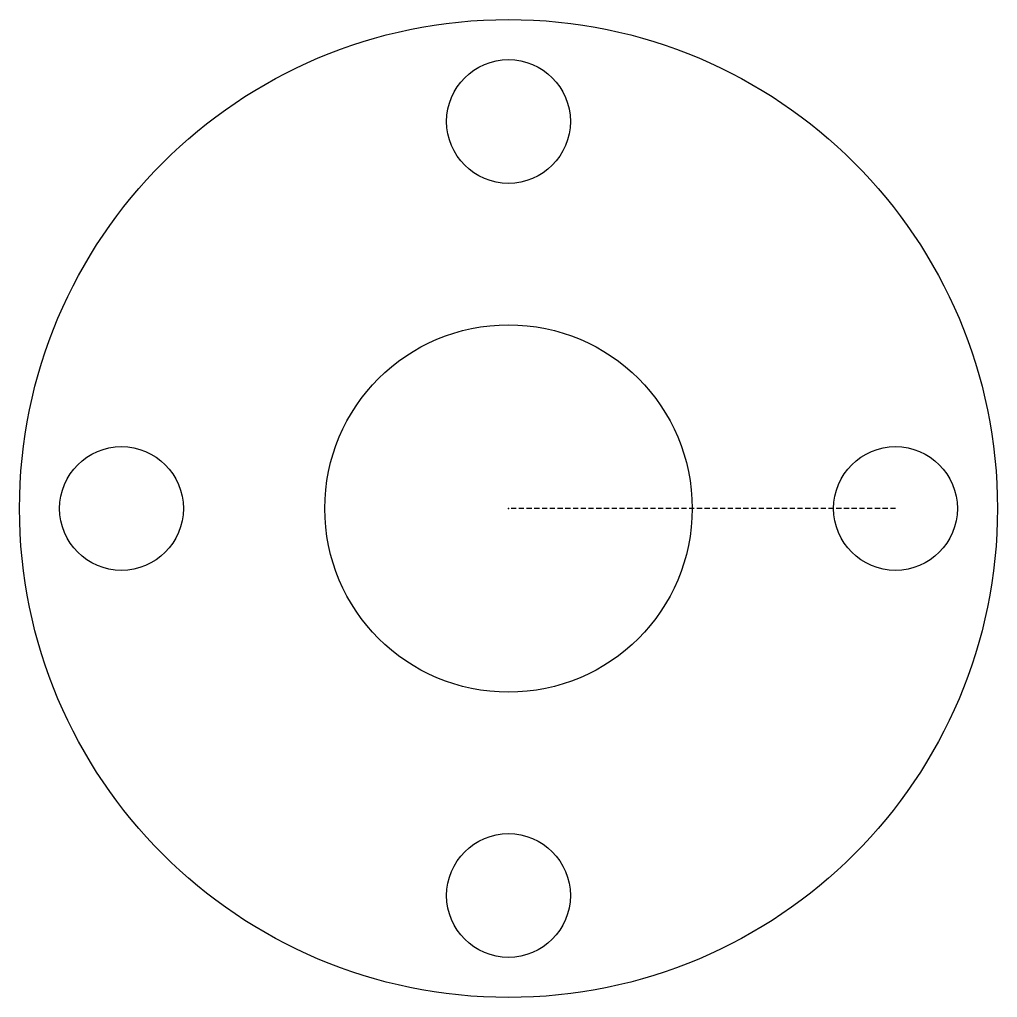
# Model space of a CAD drawing. Header units: millimetres. Extents: x -47.4 to 47.4, y -47.4 to 47.4.
import ezdxf

# ---------------------------------------------------------------- set-up
doc = ezdxf.new("R2010")
doc.units = ezdxf.units.MM
doc.linetypes.add('DASHED', pattern=[0.75, 0.5, -0.25])
doc.layers.get('0').update_dxf_attribs({"linetype": 'CONTINUOUS'})
doc.layers.add('1', color=7, linetype='DASHED')

msp = doc.modelspace()

# ---------------------------------------------------------------- linework, layer by layer
for centre, radius in [((0, 0), 47.375), ((0, 37.5), 6), ((0, 0), 17.8), ((-37.5, 0), 6), ((37.5, 0), 6), ((0, -37.5), 6)]:
    msp.add_circle(centre, radius)
msp.add_point((0, 0))
at = {"layer": '1'}
msp.add_line((37.5, 0), (0, 0), dxfattribs=at)

doc.saveas('drawing.dxf')
